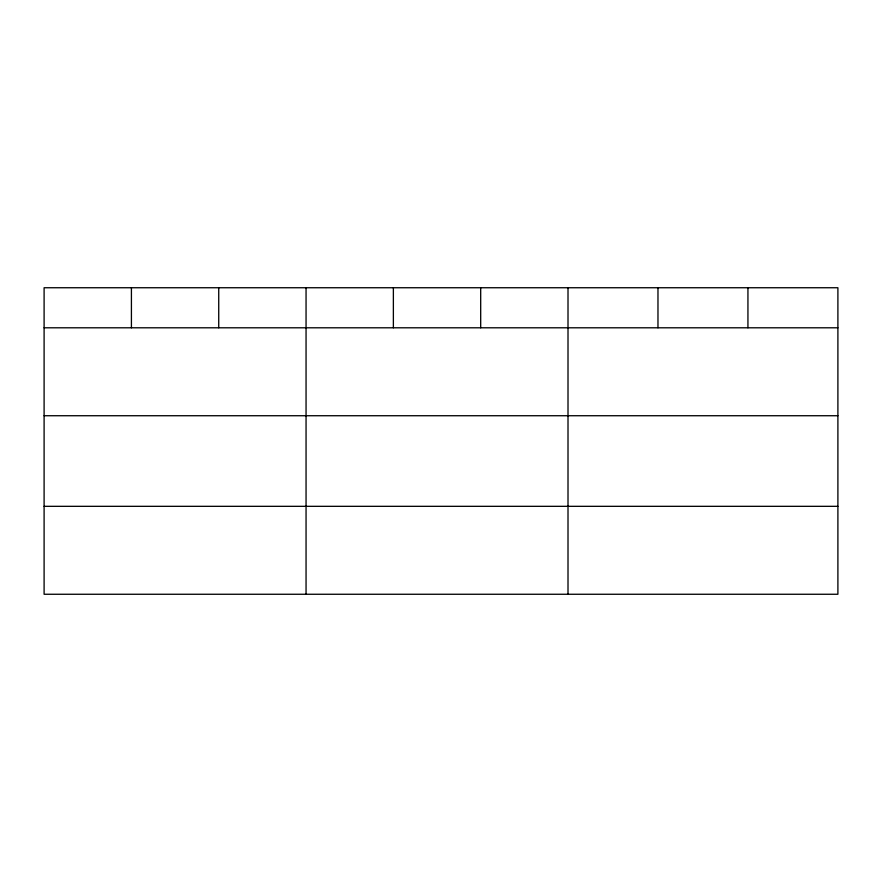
<?xml version="1.0" encoding="UTF-8"?>
<svg xmlns="http://www.w3.org/2000/svg" width="882" height="882" viewBox="0 0 882 882"><rect width="100%" height="100%" fill="white"/><g stroke="black" fill="none" stroke-linecap="round" stroke-linejoin="round"><path stroke-width="1.32" d="M837.9 415.731L837.9 287.741L44.1 287.741L44.1 594.259L837.9 594.259L837.9 415.731L44.1 415.731M44.1 327.795L837.9 327.795M44.1 506.323L837.9 506.323M747.936 287.741L747.936 327.795M657.972 287.741L657.972 327.795M568.008 287.741L568.008 594.259M480.69 287.741L480.69 327.795M393.372 287.741L393.372 327.795M306.054 287.741L306.054 594.259M218.736 287.741L218.736 327.795M131.418 287.741L131.418 327.795"/></g></svg>
